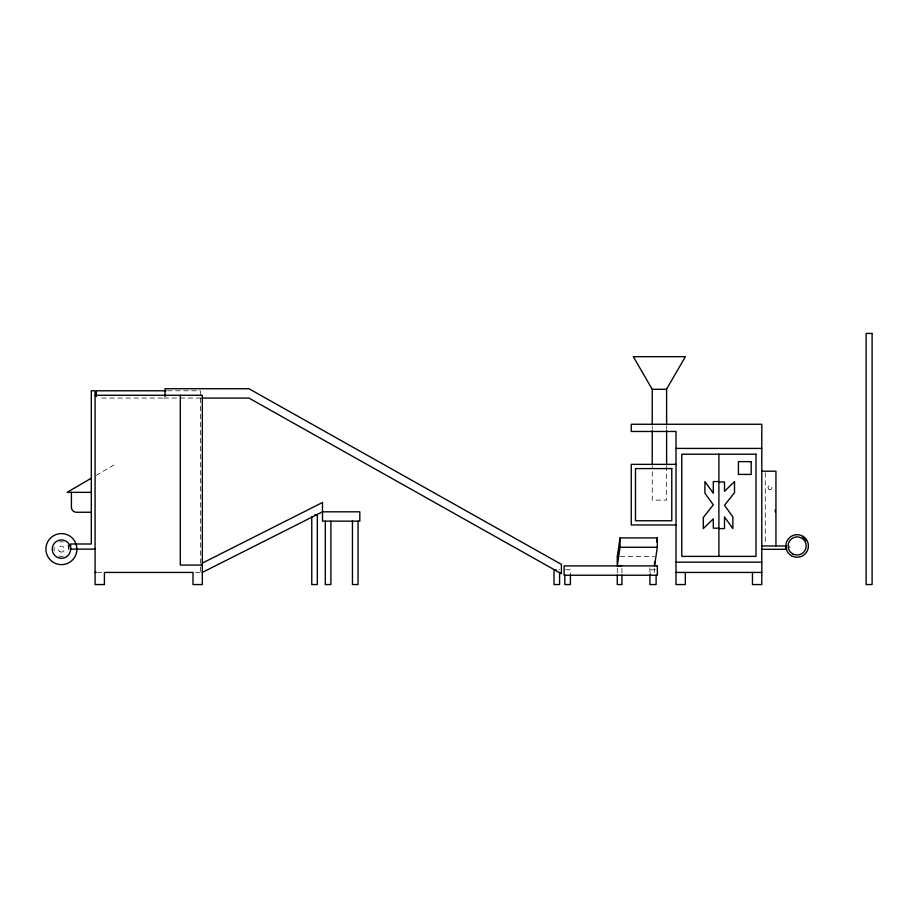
<?xml version="1.0" encoding="UTF-8"?>
<svg xmlns="http://www.w3.org/2000/svg" width="918" height="918" viewBox="0 0 918 918"><rect width="100%" height="100%" fill="white"/><g stroke="black" fill="none" stroke-linecap="round" stroke-linejoin="round"><path stroke-width="0.69" stroke-dasharray="4.59 3.44" d="M96.138 475.386L116.701 463.361M167.569 390.793L200.353 390.793L200.353 572.43M162.601 398.068L101.611 398.068L101.611 395.268M164.012 398.068L200.893 398.068M620.132 556.583L654.557 556.583M558.775 569.757L559.59 569.757M565.637 569.757L570.411 569.757L570.411 573.796M655.28 569.757L650.506 569.757L650.506 573.796M97.641 572.43L101.737 572.43M195.442 572.43L200.985 572.43M765.245 472.598L765.245 544.535M666.617 426.25L666.617 429.085M666.617 466.034L666.617 500.138L652.239 500.138L652.239 466.034M654.557 568.483L654.557 572.43M652.239 426.25L652.239 429.085M649.898 567.852L649.898 573.429M621.922 568.334L621.922 573.739M617.263 568.334L617.263 573.899M68.781 543.995L68.781 549.125M63.319 556.228A7.355 7.355 0 0 1 57.742 555.493M54.311 551.029A7.355 7.355 0 0 1 54.311 547.22M59.509 542.01A7.355 7.355 0 0 1 63.319 542.01M67.794 545.441A7.355 7.355 0 0 1 68.529 551.029M789.928 547.885A7.459 7.459 0 0 1 789.675 545.946M59.922 551.707A2.983 2.983 0 0 0 64.409 549.125A2.983 2.983 0 0 0 59.922 546.531A2.983 2.983 0 0 0 59.922 551.707M768.997 489.328A1.962 1.962 0 0 0 771.923 487.63A1.962 1.962 0 0 0 768.997 485.932A1.962 1.962 0 0 0 768.997 489.328"/><path stroke-width="1.38" d="M620.052 537.937L617.263 556.583L617.263 565.901L620.052 547.254L620.052 537.937L657.357 537.937L657.345 547.254L654.545 565.901L654.545 561.908M656.749 541.964L657.357 537.937M666.457 389.301L685.402 356.677L633.294 356.677L652.239 389.301L652.239 424.827M775.205 511.865L775.205 510.247M91.307 478.198L67.106 492.346L91.307 492.346M202.316 563.113L322.505 502.502L322.505 521.149L359.81 521.149L359.81 511.819L322.505 511.819L202.316 572.43M652.239 389.301L666.617 389.301L666.617 424.827M166.147 390.793L96.298 390.793L96.298 396.507M95.082 395.268L202.316 395.268L202.316 584.559L192.987 584.559L192.987 572.43L104.4 572.43L104.4 584.559L95.082 584.559L95.082 390.793L91.307 390.793L91.307 543.995L70.617 543.995L70.617 549.125A9.191 9.191 0 0 1 56.824 557.088A9.191 9.191 0 0 1 56.824 541.161A9.191 9.191 0 0 1 70.617 549.125L95.082 549.125M201.994 398.068L248.939 398.068L561.414 573.716L561.414 564.386L248.939 388.739L165.011 388.739L165.011 396.725M676.004 448.42L761.791 448.42M676.004 464.359L631.24 464.359L631.24 524.97L676.004 524.97M761.791 471.198L775.94 471.198L775.94 545.946M718.897 481.548L713.297 481.548L713.297 493.207L704.909 481.548L704.909 493.207L713.297 504.854L703.28 517.511L703.28 528.607L713.297 518.842L713.297 528.171L718.897 528.171M718.897 481.984L724.497 481.984L724.497 491.314L734.515 481.548L734.515 492.645L724.497 505.29L732.885 516.949L732.885 528.607L724.497 516.949L724.497 528.607L718.897 528.607M91.307 512.255L76.423 512.255A5.015 5.015 0 0 1 71.409 507.241L71.409 492.346M314.541 515.136L317.341 515.136L317.341 584.559L311.753 584.559L311.753 516.547M761.791 545.946L786.623 545.946M620.052 547.254L657.345 547.254M761.791 549.308L786.623 549.308M676.004 562.172L761.791 562.172M202.316 565.063L180.307 565.063L180.307 395.268M617.263 565.626L621.922 565.626M556.078 569.757L554.002 569.757L554.002 584.559L559.59 584.559L559.59 572.453M95.082 572.43L96.298 572.43M676.004 572.43L761.791 572.43M785.854 545.946L785.854 549.308M752.462 572.43L752.462 584.559L761.791 584.559L761.791 424.265L631.24 424.265L631.24 431.471L676.004 431.471L676.004 584.559L685.333 584.559L685.333 572.43M718.897 454.203L718.897 556.388M666.617 430.508L666.617 464.611M656.106 575.138L656.106 584.559L649.898 584.559L649.898 574.817M652.239 430.508L652.239 464.611M621.922 575.093L621.922 584.559L617.263 584.559L617.263 575.093M570.411 575.138L570.411 584.559L564.811 584.559L564.811 575.138M358.043 521.149L358.043 584.559L352.443 584.559L352.443 521.149M330.905 521.149L330.905 584.559L325.316 584.559L325.316 521.149M802.389 536.846A10.511 10.511 0 0 1 806.234 540.691M872.1 333.441L866.133 333.441L866.133 584.559L872.1 584.559L872.1 333.441M756.007 454.203L681.787 454.203L681.787 556.388L756.007 556.388L756.007 454.203M751.188 461.628L738.416 461.628L738.416 474.411L751.188 474.411L751.188 461.628M671.781 468.582L635.474 468.582L635.474 520.747L671.781 520.747L671.781 468.582M657.357 565.901L564.111 565.901L564.111 575.23L657.357 575.23L657.357 565.901M76.412 545.108L74.863 541.356A15.514 15.514 0 0 0 49.526 539.141A15.514 15.514 0 0 0 56.113 563.698A15.514 15.514 0 0 0 76.94 549.125L76.412 545.108M791.488 555.723A11.28 11.28 0 0 0 808.414 545.946A11.28 11.28 0 0 0 791.488 536.181A11.28 11.28 0 0 0 791.488 555.723M792.613 553.784A9.042 9.042 0 0 0 806.176 545.946A9.042 9.042 0 0 0 792.613 538.12A9.042 9.042 0 0 0 792.613 553.784"/></g></svg>
